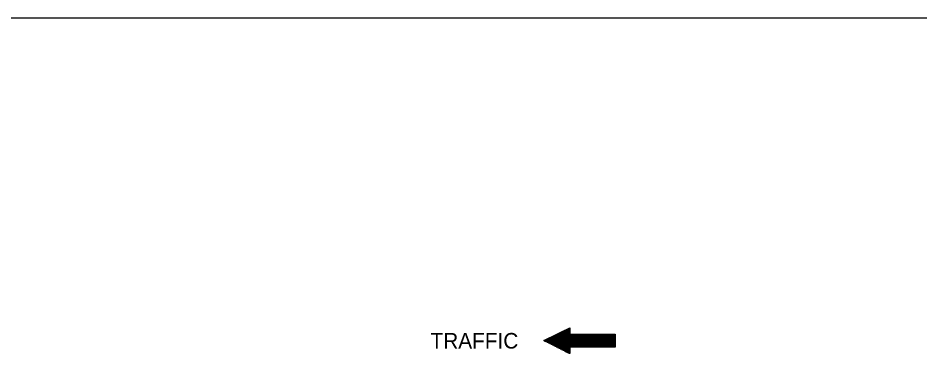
# Model space of a CAD drawing. Extents: x 2.3 to 40.3, y 1.1 to 21.1.
# Drawn here: x 21.78 to 31.06, y 17.57 to 21.1 of the extents above; entities that cross this region are included whole.
import ezdxf

# ---------------------------------------------------------------- set-up
doc = ezdxf.new("R2010")
doc.units = 0
doc.layers.add('Level 1', color=7, linetype='Continuous')
doc.layers.add('Level 10', color=7, linetype='Continuous')

msp = doc.modelspace()

# ---------------------------------------------------------------- linework, layer by layer
at = {"layer": 'Level 1'}
msp.add_lwpolyline([(27.1898, 17.7806), (27.4567, 17.9136), (27.4567, 17.8469), (27.9238, 17.8469), (27.9238, 17.7133), (27.4567, 17.7133), (27.4567, 17.6466)], close=True, dxfattribs=at)
for points in [[(27.3025, 17.8367), (27.9238, 17.8367)], [(27.3159, 17.8434), (27.9238, 17.8434)], [(27.3225, 17.8467), (27.9238, 17.8467)], [(27.336, 17.8534), (27.4567, 17.8534)], [(27.3493, 17.8601), (27.4567, 17.8601)], [(27.3627, 17.8667), (27.4567, 17.8667)], [(27.3761, 17.8734), (27.4567, 17.8734)], [(27.3895, 17.8801), (27.4567, 17.8801)], [(27.4029, 17.8868), (27.4567, 17.8868)], [(27.4163, 17.8934), (27.4567, 17.8934)], [(27.4297, 17.9001), (27.4567, 17.9001)], [(27.4431, 17.9068), (27.4567, 17.9068)], [(27.4565, 17.9134), (27.4567, 17.9134)], [(27.1953, 17.7833), (27.9238, 17.7833)], [(27.1976, 17.7767), (27.9238, 17.7767)], [(27.2086, 17.79), (27.9238, 17.79)], [(27.2086, 17.79), (27.9238, 17.79)], [(27.2109, 17.77), (27.9238, 17.77)], [(27.2221, 17.7967), (27.9238, 17.7967)], [(27.2242, 17.7633), (27.9238, 17.7633)], [(27.2355, 17.8033), (27.9238, 17.8033)], [(27.2375, 17.7566), (27.9238, 17.7566)], [(27.2489, 17.81), (27.9238, 17.81)], [(27.2507, 17.75), (27.9238, 17.75)], [(27.2622, 17.8167), (27.9238, 17.8167)], [(27.2641, 17.7433), (27.9238, 17.7433)], [(27.2756, 17.8234), (27.9238, 17.8234)], [(27.2891, 17.83), (27.9238, 17.83)], [(27.2774, 17.7366), (27.9238, 17.7366)], [(27.2907, 17.7299), (27.9238, 17.7299)], [(27.3039, 17.7233), (27.9238, 17.7233)], [(27.3173, 17.7166), (27.9238, 17.7166)], [(27.3306, 17.7099), (27.4567, 17.7099)], [(27.3438, 17.7033), (27.4567, 17.7033)], [(27.3438, 17.7033), (27.4567, 17.7033)], [(27.3571, 17.6966), (27.4567, 17.6966)], [(27.3705, 17.6899), (27.4567, 17.6899)], [(27.3837, 17.6832), (27.4567, 17.6832)], [(27.397, 17.6766), (27.4567, 17.6766)], [(27.4103, 17.6699), (27.4567, 17.6699)], [(27.4236, 17.6632), (27.4567, 17.6632)], [(27.4369, 17.6565), (27.4567, 17.6565)], [(27.4502, 17.6499), (27.4567, 17.6499)]]:
    msp.add_lwpolyline(points, dxfattribs=at)
at = {"layer": 'Level 10'}
msp.add_lwpolyline([(7.2681, 1.0769), (40.2683, 1.0769), (40.2683, 21.102), (7.2681, 21.102)], close=True, dxfattribs=at)

# ---------------------------------------------------------------- texts
at = {"layer": 'Level 1'}
msp.add_text('TRAFFIC', height=0.16015, dxfattribs=at).set_placement((26.0225, 17.6993))

doc.saveas('drawing.dxf')
